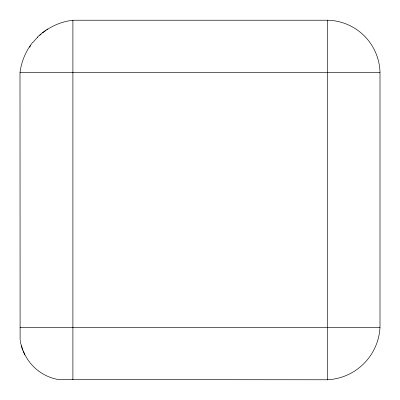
<?xml version="1.0" encoding="UTF-8"?>
<svg xmlns="http://www.w3.org/2000/svg" width="400" height="400" viewBox="0 0 400 400"><rect width="100%" height="100%" fill="white"/><g stroke="black" fill="none" stroke-linecap="round" stroke-linejoin="round"><path stroke-width="0.6" d="M20.105 339.605L20 72.665C21.35 61.6 25.805 51 32.74 42.275M37.225 37.31L42.235 32.865L47.72 29.005M46.945 29.695A59.8 59.8 0 0 1 72.895 20.23L327.565 20.23A53.575 53.575 0 0 1 380 72.665L380 327.335A55.405 55.405 0 0 1 327.565 379.77L58.63 379.59A46.345 46.345 0 0 1 25.155 355.14M20 72.665L380 72.665M20 327.335L380 327.335M24.935 355.1L22.095 348.53L20.305 341.605M20.505 340.1L20.595 341.105M327.565 20.23L327.565 379.77M72.895 20.23L72.895 379.77M29.595 47.225A59.8 59.8 0 0 1 30.6 45.71M33.13 42.305A59.8 59.8 0 0 1 37.57 37.34M39.765 35.25A59.8 59.8 0 0 1 41.135 34.055M42.535 32.9A59.8 59.8 0 0 1 45.94 30.37M24.885 354.61A46.345 46.345 0 0 1 23.41 351.345M22.975 350.23A46.345 46.345 0 0 1 22.375 348.545M22.19 347.98A46.345 46.345 0 0 1 21.525 345.685"/></g></svg>
